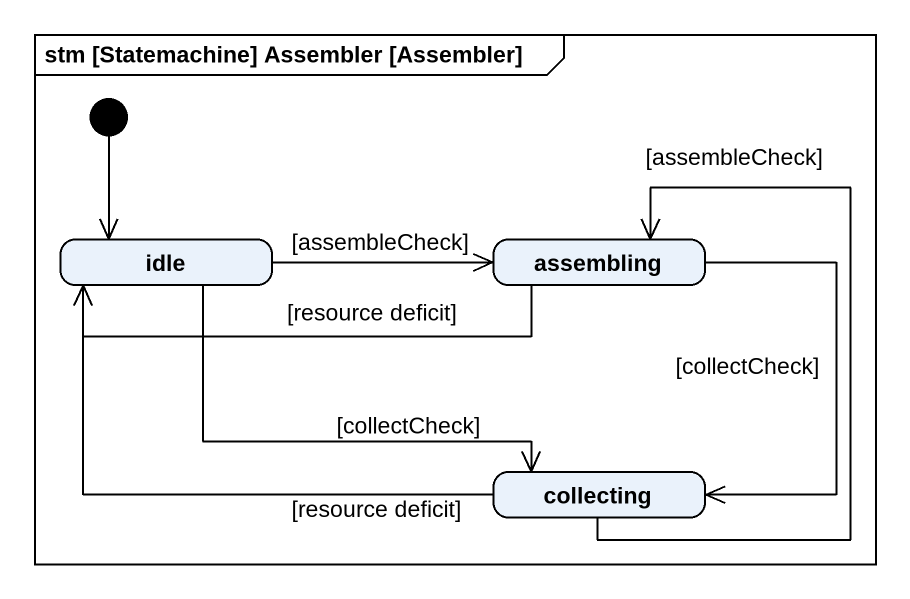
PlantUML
@startuml
mainframe stm [Statemachine] Assembler [Assembler]
hide empty description
state idle
state assembling
state collecting
[*] --> idle
idle -right-> assembling : [assembleCheck]
idle -right-> collecting : [collectCheck]
assembling -left-> idle : [resource deficit]
assembling --> collecting : [collectCheck]
collecting -left-> idle : [resource deficit]
collecting -up-> assembling : [assembleCheck]
@enduml
